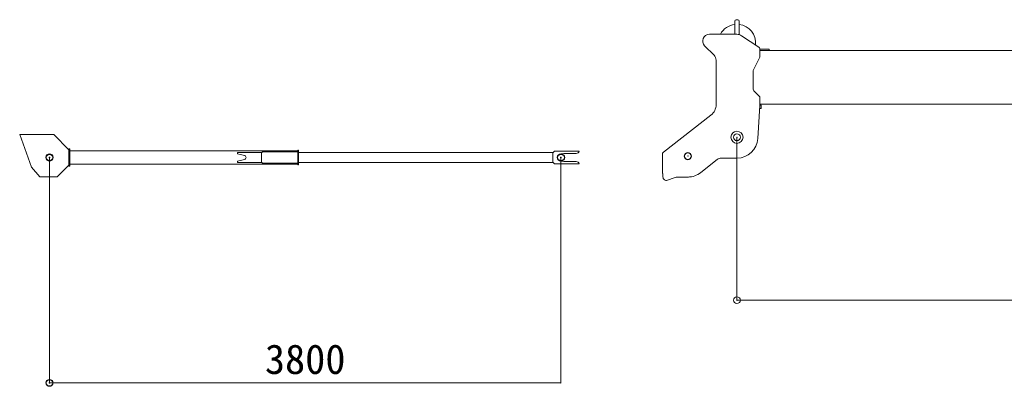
# Model space of a CAD drawing. Units: millimetres, scale not verified. Extents: x -34882 to 13233, y -6380 to 27114.
# Drawn here: x -32858 to -25542, y 2294 to 5016 of the extents above; entities that cross this region are included whole.
import ezdxf
from ezdxf.enums import TextEntityAlignment as Align

# ---------------------------------------------------------------- set-up
doc = ezdxf.new("R2010")
doc.units = ezdxf.units.MM
doc.header["$LTSCALE"] = 100
doc.header["$PDMODE"] = 32
doc.header["$PDSIZE"] = 50
doc.layers.add('0-0_0', color=7, linetype='Continuous', lineweight=18)
doc.layers.add('0-1_LY_1', color=7, linetype='Continuous', lineweight=18)
doc.layers.add('0-2_DEFPOINTS', color=7, linetype='Continuous')
doc.styles.add('ＭＳ ゴシック', font='')
doc.styles.get('ＭＳ ゴシック').set_extended_font_data('MS Gothic')

# ---------------------------------------------------------------- blocks, each defined once
blk = doc.blocks.new('_OPEN30')
at = {"layer": '0-0_0'}
blk.add_line((0, 0), (-0.5, 0), dxfattribs=at)
blk.add_lwpolyline([(-0.5, 0.13), (0, 0), (-0.5, -0.13)], dxfattribs=at)
blk = doc.blocks.new('D3')
at = {"layer": '0-0_0'}
for p, q in [((659.8, 10392.25), (659.8, 9554.87)), ((2559.8, 10392.25), (2559.8, 9554.87)), ((2558.42, 9555.37), (661.19, 9555.37))]:
    blk.add_line(p, q, dxfattribs=at)
at = {"layer": '0-2_DEFPOINTS'}
for p in [(659.8, 10392.5), (2559.8, 10392.5), (659.8, 9555.37)]:
    blk.add_point(p, dxfattribs=at)
at = {"layer": '0-0_0', "xscale": 2.77, "yscale": 2.77, "rotation": 180}
blk.add_blockref('_OPEN30', (659.8, 9555.37), dxfattribs=at)
at = {"layer": '0-0_0', "xscale": 2.77, "yscale": 2.77}
blk.add_blockref('_OPEN30', (2559.8, 9555.37), dxfattribs=at)
at = {"layer": '0-0_0', "style": 'ＭＳ ゴシック'}
blk.add_text('3800', height=110, dxfattribs=at).set_placement((1459.8, 9555.62), align=Align.BOTTOM_LEFT)
blk = doc.blocks.new('_OPEN30_23')
at = {"layer": '0-0_0'}
blk.add_line((0, 0), (-0.5, 0), dxfattribs=at)
blk.add_lwpolyline([(-0.5, 0.13), (0, 0), (-0.5, -0.13)], dxfattribs=at)
blk = doc.blocks.new('D11')
at = {"layer": '0-0_0'}
for p, q in [((11570.49, 13899.54), (11570.49, 13294.46)), ((25319.09, 13294.96), (11571.88, 13294.96))]:
    blk.add_line(p, q, dxfattribs=at)
at = {"layer": '0-1_LY_1'}
for p in [(11570.49, 13899.79), (11570.49, 13294.96)]:
    blk.add_point(p, dxfattribs=at)
at = {"layer": '0-0_0', "xscale": 2.77, "yscale": 2.77, "rotation": 180}
blk.add_blockref('_OPEN30_23', (11570.49, 13294.96), dxfattribs=at)

msp = doc.modelspace()

# ---------------------------------------------------------------- linework, layer by layer
at = {"layer": '0-1_LY_1'}
for p, q in [((-27544.2, 5006.2), (-27544.2, 4908.2)), ((-27534.2, 5016.2), (-27522.2, 5016.2)), ((-27512.2, 5006.2), (-27512.2, 4906.2)), ((-27733.2, 4908.2), (-27529.9, 4908.2)), ((-27494.2, 4897.5), (-27365, 4812.7)), ((-27768.6, 4822.8), (-27697.9, 4752.1)), ((-27358.2, 4797.2), (-27288.1, 4797.2)), ((-27358.2, 4788.2), (-27288.1, 4788.2)), ((-27358.1, 4787.7), (-23168.2, 4787.7)), ((-27288.1, 4788.2), (-27288.1, 4797.2)), ((-27683.2, 4386.5), (-27683.2, 4716.8)), ((-27408.2, 4631.1), (-27408.2, 4505.6)), ((-27399.4, 4484.4), (-27358.2, 4443.2)), ((-27358.2, 4379.9), (-27358.2, 4443.2)), ((-27373.5, 4133.6), (-27358.2, 4379.9)), ((-27359.7, 4356.2), (-27348.2, 4356.2)), ((-27358.2, 4388.2), (-27348.2, 4378.2)), ((-27358.1, 4388.7), (-23168.2, 4388.7)), ((-27348.2, 4378.2), (-27348.2, 4356.2)), ((-27721.8, 4307.6), (-28075, 4032.5)), ((-32857.7, 4163), (-32769.7, 3921.2)), ((-32857.7, 4163), (-32604.9, 4163)), ((-32604.9, 4163), (-32491.8, 4049.8)), ((-32491.8, 4058.5), (-32491.8, 3928.4)), ((-32491.8, 4058.5), (-32485.8, 4058.5)), ((-32491.8, 4043.5), (-32255.8, 4043.5)), ((-32485.8, 3928.4), (-32485.8, 4058.5)), ((-32255.8, 4043.5), (-30791.8, 4043.5)), ((-31240.3, 4031), (-31056.3, 4031)), ((-31240.3, 4031), (-31240.3, 4021)), ((-31061.5, 4026.7), (-31061.5, 3961.8)), ((-31056.3, 4035.5), (-31056.3, 4031)), ((-31056.3, 4035.5), (-30791.8, 4035.5)), ((-30791.8, 4048.5), (-30791.8, 3938.5)), ((-30791.8, 4048.5), (-30785.8, 4048.5)), ((-30785.8, 4048.5), (-30785.8, 3938.5)), ((-30785.8, 4031), (-28895.8, 4031)), ((-28895.8, 4028), (-28882.8, 4041)), ((-28895.8, 4031), (-28895.8, 3956)), ((-28882.8, 4041), (-28701.8, 4041)), ((-28708.6, 4028.7), (-28723.7, 4023.5)), ((-28701.8, 4041), (-28701.8, 4038.1)), ((-31240.3, 4021), (-31188.5, 4008.3)), ((-31240.3, 3966), (-31188.5, 3978.6)), ((-31240.3, 3956), (-31240.3, 3966)), ((-31240.3, 3956), (-31056.3, 3956)), ((-31056.3, 3951.5), (-31056.3, 3956)), ((-31056.3, 3951.5), (-30791.8, 3951.5)), ((-30785.8, 3956), (-28895.8, 3956)), ((-28882.8, 3946), (-28895.8, 3959)), ((-28820.8, 4021.2), (-28835.8, 4021.2)), ((-28820.8, 3965.8), (-28835.8, 3965.8)), ((-28820.8, 4021.2), (-28815.8, 4022.5)), ((-28815.8, 3964.5), (-28820.8, 3965.8)), ((-28815.8, 4022.5), (-28729.2, 4022.5)), ((-28815.8, 3964.5), (-28729.2, 3964.5)), ((-28708.6, 3958.3), (-28723.7, 3963.4)), ((-28082.7, 4016.7), (-28082.7, 3873.2)), ((-27676.2, 3977.4), (-27797, 3881.7)), ((-27645.1, 3988.2), (-27528.2, 3988.2)), ((-32580, 3848.9), (-32491.8, 3937.1)), ((-32491.8, 3943.5), (-30791.8, 3943.5)), ((-32491.8, 3928.4), (-32485.8, 3928.4)), ((-30791.8, 3938.5), (-30785.8, 3938.5)), ((-28882.8, 3946), (-28701.8, 3946)), ((-28701.8, 3948.8), (-28701.8, 3946)), ((-28082.7, 3873.2), (-28078.2, 3873.2)), ((-28078.2, 3873.2), (-28078.2, 3847.9)), ((-27995.7, 3842.3), (-28044.8, 3824.7)), ((-27961.9, 3848.2), (-27889.2, 3848.2))]:
    msp.add_line(p, q, dxfattribs=at)
for points in [[(-27358.2, 4800.1), (-27358.2, 4738.2), (-27405.1, 4644.5)], [(-32769.7, 3921.2), (-32708.9, 3848.9), (-32580, 3848.9)]]:
    msp.add_lwpolyline(points, dxfattribs=at)
for centre, radius in [((-27528.2, 4143.2), 45), ((-27893.2, 4003.2), 27.5), ((-32635.8, 3993.5), 27.5)]:
    msp.add_circle(centre, radius, dxfattribs=at)
for centre, radius, start, end in [((-27528.2, 4843.2), 139, 96.61038, 152.1197), ((-27534.2, 5006.2), 10, 90, 180), ((-27522.2, 5006.2), 10, 0, 90), ((-27528.2, 4843.2), 139, 354.16025, 83.39025), ((-27733.2, 4858.2), 50, 89.99998, 225), ((-27529.9, 4843.2), 65, 56.70457, 90), ((-27373.2, 4800.1), 15, 0, 56.70457), ((-27733.2, 4716.8), 50, 0, 45), ((-27378.2, 4631.1), 30, 153.44094, 180), ((-27378.2, 4505.6), 30, 180, 225.04277), ((-27783.2, 4386.5), 100, 307.90776, 0), ((-27528.2, 4143.2), 155, 270, 356.44628), ((-28711.8, 4038.1), 10, 288.77795, 0), ((-28062.7, 4016.7), 20, 127.90776, 180), ((-31190.3, 3993.5), 15, 277.06037, 82.93964), ((-28835.8, 3993.5), 27.7, 90.00007, 269.99997), ((-28730.1, 4042.5), 20, 270, 288.77795), ((-28730.1, 3944.5), 20, 71.22205, 90), ((-28711.8, 3948.8), 10, 0, 71.22205), ((-27645.1, 3938.2), 50, 90, 128.38427), ((-27893.2, 4003.2), 155, 270, 308.38427), ((-28053.2, 3848.2), 25, 179.2838, 289.76952), ((-27961.9, 3748.2), 100, 90, 109.76951)]:
    msp.add_arc(centre, radius, start, end, dxfattribs=at)
for p in [(-27528.2, 4143.2), (-27893.2, 4003.2), (-32635.8, 3993.5), (-28835.8, 3993.5)]:
    msp.add_point(p, dxfattribs=at)

# ---------------------------------------------------------------- block references
at = {"layer": '0-0_0', "xscale": 2, "yscale": 2}
msp.add_blockref('D11', (-50669.2, -23656.4), dxfattribs=at)
at = {"layer": '0-1_LY_1', "xscale": 2, "yscale": 2}
msp.add_blockref('D3', (-33955.4, -16791.5), dxfattribs=at)

doc.saveas('drawing.dxf')
